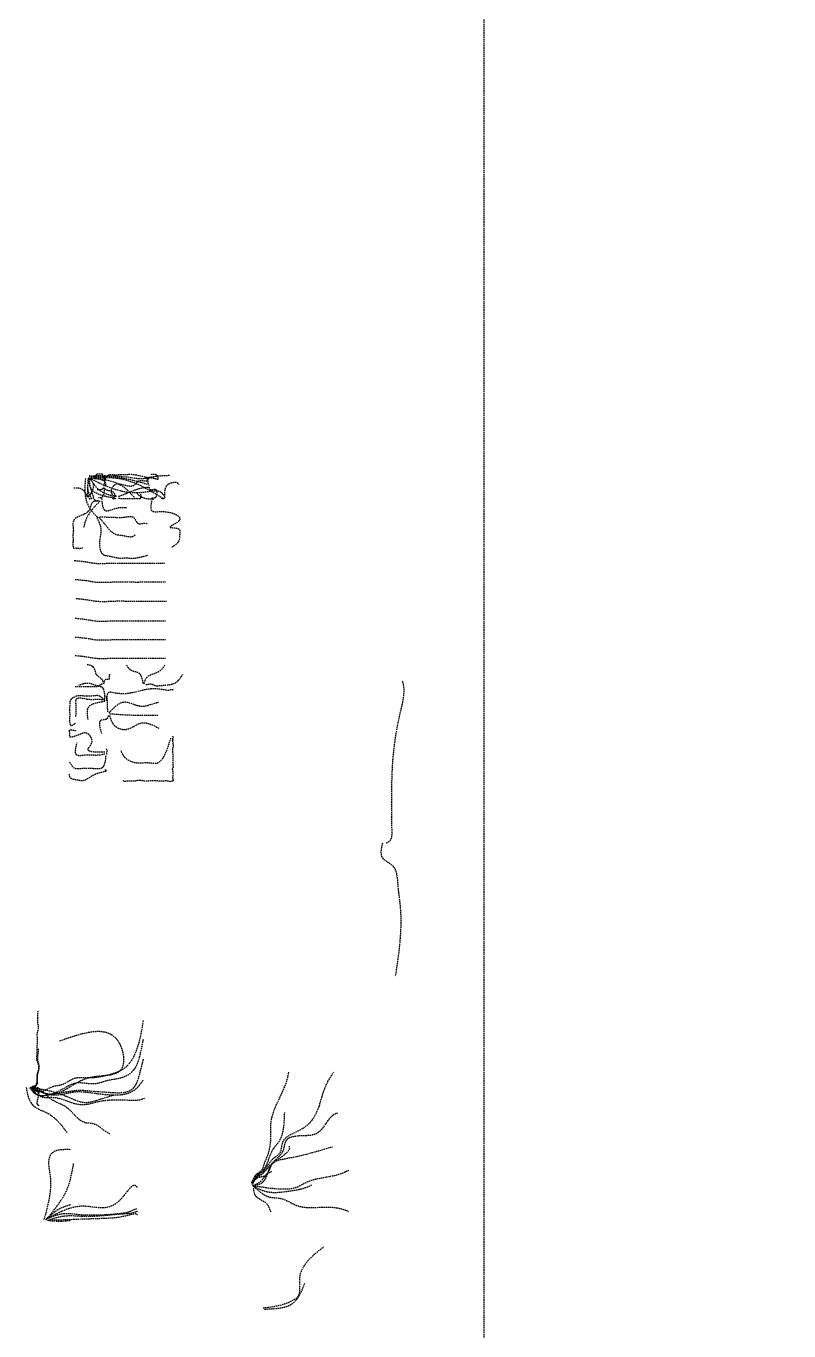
# Model space of a CAD drawing. Header units: inches. Extents: x -913 to 64634, y -1481 to 18188.
# Drawn here: x 3946 to 7329, y 2635 to 8422 of the extents above; entities that cross this region are included whole.
import ezdxf

# ---------------------------------------------------------------- set-up
doc = ezdxf.new("R2010")
doc.units = ezdxf.units.IN
doc.header["$MEASUREMENT"] = 0
doc.linetypes.add('HIDDEN', pattern=[9.525, 6.35, -3.175])
for name, color, linetype in [('AC SDB', 14, 'Continuous'), ('DB TO SDB', 7, 'Continuous'), ('DB wire', 240, 'Continuous'), ('SB Wire', 11, 'Continuous')]:
    doc.layers.add(name, color=color, linetype=linetype)

msp = doc.modelspace()

# ---------------------------------------------------------------- linework, layer by layer
at = {"layer": 'AC SDB', "linetype": 'HIDDEN'}
for points in [[(4946, 3290.9), (4955.4, 3311.1), (4967.5, 3329.1), (4978, 3337.6), (4987, 3343.1), (5002.5, 3376.1), (5014, 3404.1), (5031, 3479.3), (5032.5, 3560.1), (5057.5, 3640.6), (5091.2, 3713.3), (5110.7, 3780.3), (5111, 3782.6)], [(4952, 3291.6), (4959.4, 3306.1), (4961.8, 3310.9), (4967.5, 3317.6), (5003, 3347.6), (5019, 3371.1), (5045.5, 3402.1), (5072, 3425.1), (5086, 3475.6), (5134, 3512.6), (5202, 3555.6), (5246.5, 3633.6), (5268.5, 3705.1), (5310.5, 3784)], [(4950, 3284.5), (4955.4, 3297.1), (4964.3, 3311.2), (4984.5, 3324.6), (5028, 3369.6), (5067.5, 3408.6), (5086, 3433.1), (5102.5, 3483.1), (5138, 3498.6), (5238.5, 3513.1), (5283, 3564.1), (5327, 3601.5), (5327.5, 3601.6)], [(4952, 3290.1), (4971, 3326.6), (4993, 3344.1), (5040, 3437.6), (5070.5, 3479.4), (5089, 3542.6), (5092.8, 3603.2)], [(4950, 3279.2), (4994.5, 3293.6), (5037.4, 3375.4), (5104.5, 3400.4), (5304.6, 3451.9)], [(4952, 3290.1), (4971, 3313.1), (5004, 3323.1), (5021.5, 3341.6), (5037.5, 3375.6), (5080, 3407.6), (5110.3, 3454.9), (5110, 3455.1)], [(4950, 3279.2), (5047.5, 3266.6), (5152, 3275.1), (5186.5, 3293.1), (5259, 3314.1), (5356.7, 3337.9), (5378, 3348.2)], [(4950, 3279.2), (4980.3, 3293.7), (5031.1, 3340.8), (5034.9, 3342.6)], [(4950, 3279.2), (5007, 3254.1), (5122, 3256.6), (5189.5, 3271.7), (5212.1, 3282)], [(4953.7, 3268.5), (4961.4, 3237), (5011.6, 3200.1), (5030.6, 3162.6)], [(4955.4, 3276.4), (5026, 3228.6), (5078.5, 3221.6), (5141.6, 3192.7), (5262, 3183.6), (5346.6, 3175.7), (5376.7, 3164.4)], [(4996.7, 2736.6), (5143.5, 2779.6), (5147.5, 2782.6), (5159.3, 2860.1), (5265.8, 3007.6)], [(5003.8, 2731.5), (5133.8, 2761.2), (5182, 2846.5)]]:
    msp.add_spline(points, degree=3, dxfattribs=at)
at = {"layer": 'DB TO SDB', "linetype": 'HIDDEN'}
for points in [[(5543.1, 4798.7), (5558.9, 4808.1), (5568.9, 4862), (5567.9, 4985.5), (5570.4, 5123), (5606.9, 5381.2), (5616.2, 5515.6), (5615.9, 5516.5)], [(5526.2, 4798.7), (5526.3, 4733.4), (5570.5, 4698.8), (5594.5, 4612.5), (5605, 4518), (5605, 4380.4), (5583.5, 4209)]]:
    msp.add_spline(points, degree=3, dxfattribs=at)
at = {"layer": 'DB wire', "linetype": 'HIDDEN'}
for points in [[(3975.4, 3718.3), (3979.4, 3720.3), (3982.9, 3721.8), (3988.8, 3725.3), (3991.9, 3731.3), (3994.9, 3751.3), (3994.9, 3768.8), (4002.9, 3803.3), (3998.4, 3823.8), (3992.9, 3840.3), (3994.4, 3861.3), (3994.9, 3885.3), (3995.9, 3930.8), (3996.9, 3960.3), (4000.4, 3974.3), (4000.4, 3985.8), (4000.4, 3991.3), (3999.4, 3992.8), (3998.4, 4006.3), (3997.9, 4019.3), (3997.9, 4038.8), (3997.9, 4049.3), (4000.4, 4052.8), (4004.4, 4053.7)], [(4464.8, 4011.3), (4430.9, 3869.3), (4390.9, 3806.8), (4313.9, 3770.3), (4225.4, 3756.8), (4157.9, 3753.3), (4104.9, 3726.8), (4060.2, 3716.5), (4004.4, 3694.3), (3965.6, 3714.5)], [(4094.1, 3921.1), (4352.1, 3922.7), (4367.2, 3794.3), (4221.2, 3756.1), (4060.8, 3684.9), (3965.6, 3714.5)], [(4464.8, 3927.3), (4450.4, 3859.3), (4429.4, 3801.8), (4394.4, 3767.8), (4300.9, 3743.3), (4253.9, 3730.8), (4169.4, 3733.8), (4090.4, 3697.8), (3987.8, 3685.3), (3960.8, 3714.5)], [(3976, 3721.2), (3980.3, 3717), (3993.9, 3727.8), (3996.9, 3740.8), (3996.9, 3771.3), (4004.4, 3806.8), (3998.4, 3832.3), (4000.4, 3882.3), (4000.4, 3885.3)], [(4464.8, 3839.3), (4445.9, 3764.8), (4425.3, 3716.7), (4410.4, 3702.3), (4355.9, 3689.8), (4293.9, 3693.3), (4228.4, 3697.8), (4185.4, 3701.3), (4150.9, 3698.3), (4117.4, 3692.8), (4080.4, 3687.3), (4049.4, 3682.8), (4005.7, 3676.8), (3965.6, 3714.5)], [(3945.7, 3714.5), (3977, 3634.8), (4041, 3600.2), (4127.7, 3514.7)], [(4464.8, 3746.8), (4421.4, 3699.3), (4303.9, 3681.8), (4234.3, 3689.6), (4159.9, 3693.8), (4081.4, 3679.8), (3965.6, 3714.5)], [(3965.6, 3714.5), (4021.9, 3693.8), (4047.4, 3669.8), (4125.6, 3626.3), (4210.8, 3558.3), (4241.1, 3555.1), (4314.4, 3511.2), (4316.3, 3510.5)], [(3965.6, 3714.5), (3976.4, 3714.5), (4000.4, 3714.5)], [(3965.6, 3714.5), (4022.9, 3670.8), (4059.9, 3670.8), (4197.9, 3638.3), (4257.9, 3650.3), (4385.9, 3659.3), (4467.6, 3665.2), (4470.3, 3666.3)], [(4335.2, 3679.9), (4272.3, 3660.8), (4213.8, 3646.8), (4120.5, 3676.1), (3965.6, 3714.5)], [(3972.7, 3718.1), (3992.3, 3701.5), (4000.4, 3688.8), (4000.4, 3680.8), (3995.4, 3658.2), (3996.6, 3638.2), (4004.4, 3634.8)], [(4040.6, 3125.6), (4092.5, 3121.5), (4145.9, 3126)]]:
    msp.add_spline(points, degree=3, dxfattribs=at)
at = {"layer": 'DB wire', "color": 30, "linetype": 'HIDDEN', "true_color": 0xf26722}
for points in [[(4026.1, 3128.3), (4053.5, 3325.5), (4046.9, 3386.2), (4056.1, 3417.8), (4143.9, 3440)], [(4033.2, 3126.4), (4128.4, 3265.3), (4156.9, 3378.6)], [(4038.4, 3132.6), (4199.7, 3189.1), (4360.2, 3213.2), (4435.6, 3274.3), (4437, 3271.4)], [(4040.3, 3133.3), (4091.6, 3175.4), (4143.9, 3195.4)], [(4038.4, 3132.6), (4117.7, 3155.9), (4179.4, 3151.1), (4205.1, 3149.6), (4260.3, 3150), (4321.7, 3151.8), (4345.1, 3154.5), (4392, 3160.6), (4439.6, 3179.6)], [(4040.6, 3125.6), (4131.5, 3146), (4192.3, 3143.8), (4378.5, 3154.6), (4422.1, 3160), (4439.3, 3166)], [(4040.6, 3125.6), (4287, 3134.5), (4408, 3150.9), (4438.5, 3149.8), (4438.7, 3149.4)]]:
    msp.add_spline(points, degree=3, dxfattribs=at)
at = {"layer": 'Defpoints', "linetype": 'HIDDEN'}
msp.add_lwpolyline([(5977, 18095), (23657, 18095), (23657, -1251), (5977, -1251)], close=True, dxfattribs=at)
at = {"layer": 'SB Wire', "linetype": 'HIDDEN'}
for centre, radius, start, end in [((4474.8, 6369.1), 257.4, 169.09505, 188.28861), ((4352.5, 6396), 136.3, 188.11747, 209.94782), ((4203.3, 5437.9), 100, 355.47969, 6.57594), ((4273.1, 5204.1), 31.7, 340.32208, 21.46161)]:
    msp.add_arc(centre, radius, start, end, dxfattribs=at)
for points in [[(4224.9, 6427.7), (4420.6, 6418.6), (4452.9, 6414.8), (4492.9, 6421.1), (4584.9, 6430.1)], [(4224.9, 6423.9), (4388.3, 6415.2), (4482.7, 6390.4)], [(4258.5, 6434.1), (4248.7, 6413.2), (4248.7, 6412.2)], [(4284.2, 6434.9), (4258.9, 6434.8)], [(4292.3, 6382.1), (4294.2, 6409.7), (4284.2, 6434.9)], [(4482.8, 6419.3), (4431.5, 6430.4), (4417.5, 6432.4), (4374, 6431.4), (4359.5, 6431.4), (4345.8, 6430.7), (4298, 6418.6), (4297.9, 6409.6), (4299.6, 6408.6), (4297.9, 6407.1)], [(4498.8, 6433.9), (4522.6, 6432.6), (4531.9, 6410.6)], [(4218.5, 6332), (4197.1, 6365.6), (4157.5, 6373.1)], [(4209.1, 6415.5), (4206.1, 6364.8), (4222, 6294.3), (4256.3, 6249.6), (4264.3, 6241.6)], [(4221.6, 6415.5), (4257.7, 6350.7), (4333.3, 6328), (4331.8, 6328)], [(4222.5, 6332), (4245.2, 6385.7), (4245.2, 6386.7), (4245.2, 6392)], [(4224.9, 6417.6), (4233.3, 6408.3), (4253.5, 6380.9), (4273.5, 6362.2), (4339.5, 6336)], [(4562, 6332), (4548.4, 6350.9), (4473.2, 6354.4), (4336.2, 6368.2), (4224.9, 6417.6)], [(4224.9, 6417.6), (4297.9, 6387.5), (4297.4, 6385.3)], [(4224.9, 6417.6), (4339.8, 6398.5), (4378.4, 6377.6), (4428.5, 6328.3)], [(4224.9, 6415.5), (4232.3, 6369.7), (4240.5, 6344.7), (4252.8, 6318.3), (4266.7, 6316.2)], [(4225, 6417.6), (4366.3, 6414.2), (4552.2, 6328)], [(4261.3, 6366.7), (4280, 6367.2), (4290.3, 6374.1)], [(4292.3, 6374.1), (4277.3, 6329.8), (4266.2, 6329.3)], [(4343.2, 6336), (4332.4, 6354.5), (4294.3, 6374.1), (4294.3, 6374.3)], [(4347.5, 6336), (4326.7, 6347.7), (4337, 6386.1), (4385, 6386.1), (4425, 6386.1), (4452, 6407.1), (4482.7, 6407.1), (4482.7, 6419.3)], [(4355.5, 6336), (4391.2, 6349.6), (4486.3, 6376.6), (4488.3, 6376.6)], [(4532, 6410.6), (4486.6, 6413.1), (4490.3, 6384.6)], [(4490.3, 6376.6), (4496.5, 6366.6), (4520.3, 6367), (4515, 6328.1), (4503.8, 6328.8)], [(4562, 6330), (4581.5, 6393.4), (4621.9, 6389.5), (4622.2, 6388.5)], [(4266.7, 6316.2), (4243, 6312.1), (4224.7, 6274.5), (4155.5, 6227.2), (4154, 6201.9), (4155.5, 6186.6)], [(4274.7, 6316.2), (4210, 6229.9), (4200.7, 6196.5)], [(4224.9, 6328), (4226.1, 6326.4), (4238.2, 6328)], [(4278.5, 6324.2), (4286, 6324.4), (4286, 6324)], [(4281.7, 6316.4), (4296, 6274.1), (4347, 6283.9), (4387.4, 6287.3), (4393, 6287.1)], [(4343.9, 6328), (4334, 6324.4), (4327.8, 6328)], [(4355.5, 6328), (4397.4, 6326.3), (4437.4, 6327.5)], [(4436.3, 6351.5), (4450.6, 6338.3), (4505.7, 6324.4), (4510.7, 6324.4)], [(4437.4, 6327.5), (4452.8, 6327.5), (4454.7, 6347.7)], [(4502.7, 6316.4), (4502.5, 6274.1), (4556.5, 6268.6), (4625.1, 6229.2), (4584.7, 6199.2), (4625.1, 6189.6), (4627, 6166.9), (4625.1, 6142.6), (4590, 6108.8)], [(4507.3, 6324.3), (4501.6, 6324.4), (4500.1, 6323.2), (4499.9, 6323.6)], [(4558, 6328), (4549.6, 6325.5), (4547.5, 6328), (4547.5, 6327.5)], [(4259.9, 6241.6), (4277.5, 6191.2), (4271.5, 6134.9), (4288.8, 6077.7), (4321.4, 6070.2), (4360, 6062.4), (4389.8, 6063.3), (4412, 6061.4), (4449.5, 6066.4), (4485.5, 6075.1)], [(4268.3, 6243.1), (4295.8, 6211.9), (4347, 6166.6), (4375.5, 6162.9), (4392, 6158.9), (4398.6, 6157.8), (4430.6, 6166.6), (4431.5, 6168.2)], [(4272.3, 6245.6), (4350, 6243.1), (4386.7, 6244.5), (4421.9, 6243.1), (4444.1, 6215.3), (4479.7, 6215.7), (4483.5, 6213.6)], [(4155.5, 6185.6), (4153.5, 6167.4), (4154, 6145.9), (4155.5, 6137.5), (4155.5, 6138.6), (4153.5, 6116.2), (4155.5, 6108.8), (4155.5, 6106.9), (4161.5, 6106.9), (4171.5, 6106.9), (4191.5, 6106.9), (4195.7, 6108.8)], [(4159.5, 6051.7), (4218, 6044.9), (4247.2, 6040.2), (4325.4, 6040.2), (4403.7, 6040.2), (4482, 6040.2), (4560.2, 6040.2)], [(4163.5, 5968.1), (4222, 5961.2), (4251.1, 5956.5), (4329.4, 5956.5), (4407.6, 5956.5), (4485.9, 5956.5), (4564.2, 5956.5)], [(4167.6, 5883.4), (4226, 5876.5), (4255.2, 5871.8), (4333.4, 5871.8), (4411.7, 5871.8), (4490, 5871.8), (4568.2, 5871.8)], [(4163.6, 5795.9), (4222, 5789), (4251.2, 5784.3), (4329.5, 5784.3), (4407.7, 5784.3), (4486, 5784.3), (4564.2, 5784.3)], [(4163.6, 5712.4), (4222, 5705.5), (4251.2, 5700.8), (4329.4, 5700.8), (4407.7, 5700.8), (4486, 5700.8), (4564.2, 5700.8)], [(4163.6, 5630.4), (4222, 5623.5), (4251.2, 5618.8), (4329.4, 5618.8), (4407.7, 5618.8), (4486, 5618.8), (4564.2, 5618.8)], [(4290.9, 5504.8), (4280.7, 5526.1), (4257, 5547.4), (4249.4, 5571), (4223.5, 5588.7), (4217.3, 5589.6)], [(4465.8, 5505.2), (4458, 5535.9), (4451.7, 5547.8), (4412.7, 5563.8), (4390.3, 5590.2)], [(4469.5, 5505.2), (4479.5, 5530.9), (4504.7, 5547.4), (4537.4, 5561.1), (4563.3, 5590)], [(4282.9, 5504.8), (4270.1, 5497), (4230.2, 5505.6), (4177.7, 5497)], [(4290.9, 5504.8), (4302.2, 5525.9), (4315.1, 5527.5), (4318, 5546.3), (4318.6, 5546.3)], [(4477.5, 5501.2), (4506.1, 5502.6), (4518.3, 5497.2), (4540.7, 5497.2), (4611.5, 5511.5), (4640.7, 5547.1)], [(4295.7, 5428.3), (4266.1, 5451.7), (4237.7, 5450.1), (4209.9, 5450.1), (4170.4, 5450.1), (4139.3, 5423.7), (4139.3, 5411.8), (4138.9, 5398.6), (4139, 5374.4), (4139, 5359), (4145.1, 5320.1), (4164.7, 5330.1)], [(4295, 5438.1), (4279.5, 5491), (4257, 5492), (4226, 5492), (4193.7, 5491.2), (4163, 5492)], [(4295, 5433.1), (4267, 5435.1), (4223.5, 5435.1), (4166.6, 5433.9), (4166.5, 5409.1), (4166.5, 5382.1), (4164.7, 5356.6)], [(4308.8, 5380.5), (4307, 5398.8), (4307, 5429.8), (4307, 5459.6), (4313.1, 5467.5), (4327.4, 5467.5), (4387.6, 5462), (4509.9, 5483.9), (4573.9, 5475.8)], [(4573.9, 5475.8), (4598.8, 5474.8), (4598.8, 5474.6)], [(4295, 5425.9), (4219.5, 5396.6), (4219.5, 5346.6)], [(4313.7, 5375.5), (4383.4, 5424.4), (4453.5, 5405.9), (4520.2, 5420.2), (4533.7, 5423.6)], [(4311.1, 5364.5), (4302.1, 5347.8), (4280.7, 5344), (4280.6, 5283.9)], [(4315.1, 5372.5), (4393.4, 5367.2), (4533.7, 5366.1)], [(4315.1, 5364.5), (4339.3, 5318.3), (4392.1, 5303.1), (4455, 5330.6), (4535.6, 5307.5)], [(4295, 5201.5), (4221.3, 5216.6), (4237.7, 5245.9), (4216.2, 5284.9), (4164.1, 5272.8), (4138.8, 5271.1), (4139.9, 5283.7), (4138.4, 5297.7), (4164.7, 5297.1), (4165.3, 5297)], [(4594.7, 5272.4), (4599.4, 5266.4)], [(4295, 5193.5), (4269.5, 5188.2), (4239, 5188.2), (4208.5, 5188.2), (4171.7, 5188.2), (4171.7, 5244.6)], [(4586.7, 5264.4), (4564.6, 5199.7), (4526.5, 5152.7), (4486.4, 5154), (4444.1, 5152.8), (4378.5, 5185.2), (4366.6, 5207.9)], [(4594.7, 5261.9), (4596.5, 5243.4), (4596.4, 5220.5), (4594.7, 5216), (4594.7, 5209.4), (4597, 5163.4), (4596.5, 5150.9), (4596, 5129.4), (4594.1, 5124.5), (4594.7, 5121.4), (4596, 5096.8), (4596.5, 5083.9), (4596.5, 5073.9), (4593, 5072.9), (4573, 5073.4), (4565.3, 5074.9), (4555, 5073.4), (4542, 5073.4), (4488, 5073.4), (4471.5, 5073.4), (4445.9, 5076.4), (4429.5, 5073.4), (4394, 5072.9), (4380.5, 5072.9), (4376.5, 5075.8)], [(4594.7, 5264.4), (4594.7, 5253.7), (4593.6, 5252.2), (4593.5, 5252.5)], [(4299, 5185.5), (4278, 5129.3), (4246.5, 5128.3), (4230.5, 5129.3), (4200.5, 5129.3), (4162.8, 5129.3), (4138.6, 5157.5)], [(4301, 5116.1), (4238.7, 5096.5), (4195.5, 5074.9), (4169.1, 5078.6), (4138.4, 5100.4), (4139.9, 5105.6), (4140.3, 5105.3)], [(4302, 5120.1), (4295.5, 5123.3)]]:
    msp.add_spline(points, degree=3, dxfattribs=at)

doc.saveas('drawing.dxf')
